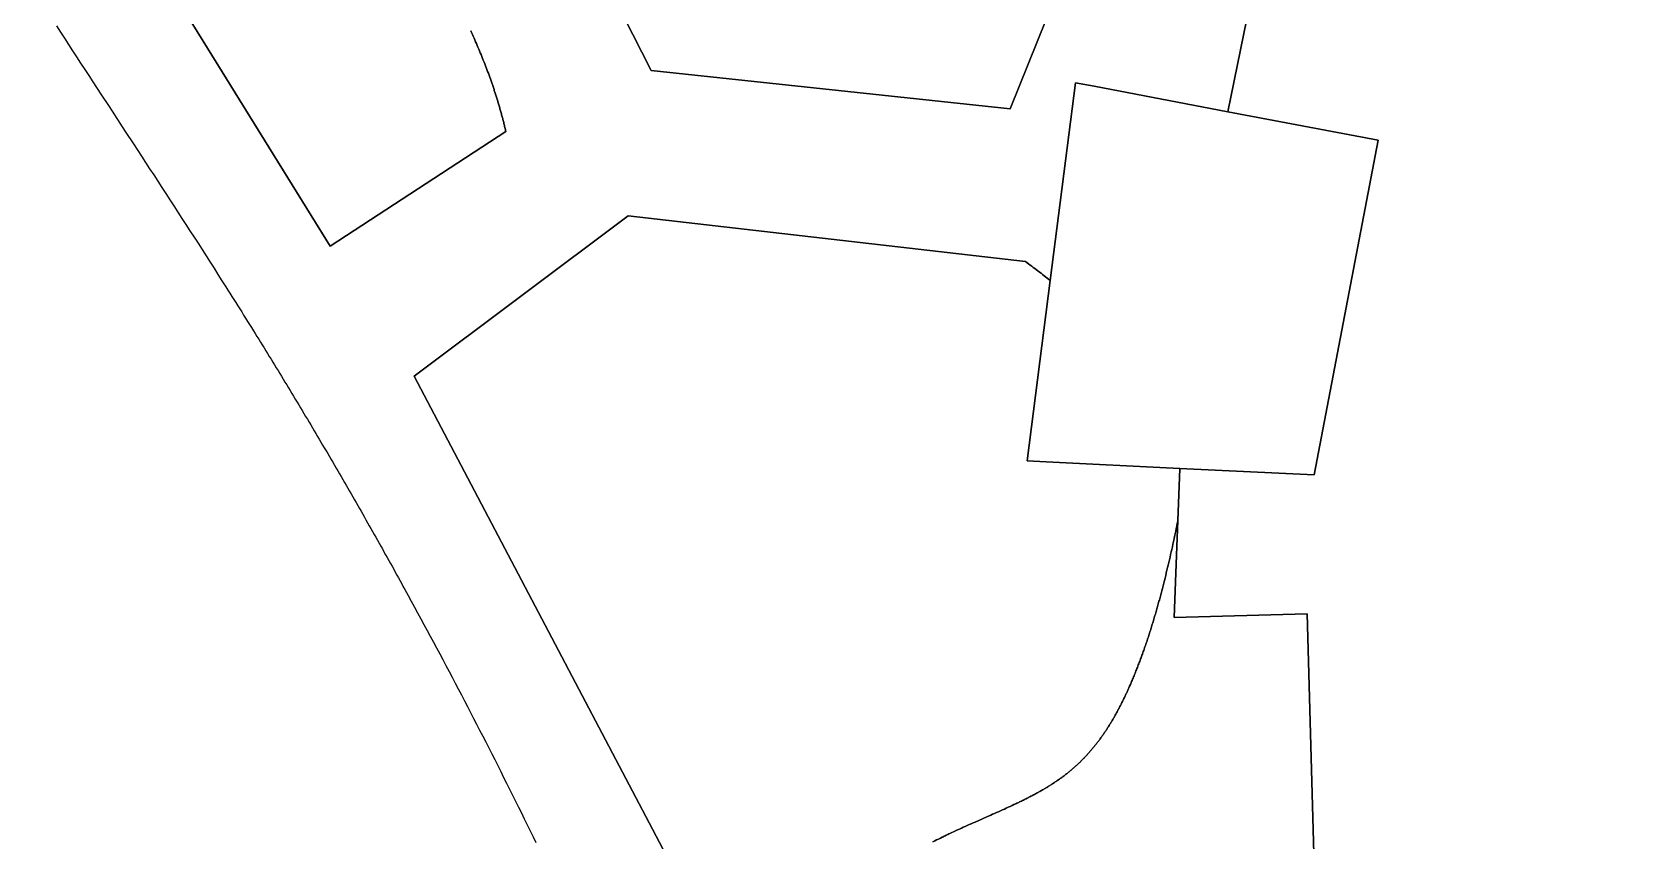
# Model space of a CAD drawing. Header units: millimetres. Extents: x -97041 to 275168, y -12500 to 263793.
# Drawn here: x -63510 to -1926, y 125159 to 156245 of the extents above; entities that cross this region are included whole.
import ezdxf

# ---------------------------------------------------------------- set-up
doc = ezdxf.new("R2010")
doc.units = ezdxf.units.MM
doc.layers.add('CLOSED_AREAS', color=7, linetype='Continuous')
doc.layers.add('REGION_HOLES', color=7, linetype='Continuous')

msp = doc.modelspace()

# ---------------------------------------------------------------- linework, layer by layer
at = {"layer": 'CLOSED_AREAS'}
for points in [[(-48233.355, 171512.889), (-39713.837, 154767.628), (-25906.341, 153298.746), (-17974.376, 172981.771)], [(-63509.733, 166518.688), (-52052.45, 148010.769), (-45295.59, 152417.416), (-45304.375, 152456.118), (-45313.25, 152494.769), (-45322.216, 152533.37), (-45331.271, 152571.921), (-45340.416, 152610.422), (-45349.65, 152648.874), (-45358.972, 152687.277), (-45368.383, 152725.631), (-45377.88, 152763.936), (-45387.465, 152802.193), (-45397.137, 152840.403), (-45406.894, 152878.564), (-45416.737, 152916.679), (-45426.666, 152954.746), (-45436.679, 152992.766), (-45446.777, 153030.74), (-45456.958, 153068.667), (-45467.223, 153106.549), (-45477.571, 153144.385), (-45488.001, 153182.175), (-45498.513, 153219.921), (-45509.107, 153257.621), (-45519.782, 153295.277), (-45530.537, 153332.889), (-45541.372, 153370.456), (-45552.288, 153407.98), (-45563.282, 153445.461), (-45574.355, 153482.898), (-45585.507, 153520.293), (-45596.736, 153557.645), (-45608.043, 153594.954), (-45619.427, 153632.222), (-45630.887, 153669.448), (-45642.423, 153706.632), (-45654.035, 153743.775), (-45665.721, 153780.878), (-45677.483, 153817.94), (-45689.318, 153854.961), (-45701.227, 153891.943), (-45713.21, 153928.884), (-45725.265, 153965.786), (-45737.393, 154002.649), (-45749.592, 154039.474), (-45761.863, 154076.259), (-45774.204, 154113.006), (-45786.616, 154149.715), (-45799.099, 154186.387), (-45811.65, 154223.021), (-45824.271, 154259.617), (-45836.96, 154296.177), (-45849.718, 154332.7), (-45862.543, 154369.187), (-45875.435, 154405.637), (-45888.395, 154442.052), (-45914.512, 154514.776), (-45940.89, 154587.359), (-45967.526, 154659.806), (-45994.417, 154732.117), (-46021.558, 154804.295), (-46048.945, 154876.342), (-46076.576, 154948.261), (-46104.446, 155020.053), (-46132.552, 155091.722), (-46160.89, 155163.269), (-46189.456, 155234.696), (-46218.247, 155306.007), (-46247.259, 155377.202), (-46276.488, 155448.285), (-46305.931, 155519.258), (-46335.584, 155590.122), (-46365.442, 155660.881), (-46395.503, 155731.536), (-46425.763, 155802.09), (-46456.219, 155872.544), (-46486.865, 155942.902), (-46517.699, 156013.166), (-46548.718, 156083.337), (-46579.916, 156153.418), (-46611.292, 156223.412), (-46642.84, 156293.32)], [(-62572.831, 156484.142), (-62417.884, 156244.886), (-62262.785, 156005.709), (-62107.544, 155766.606), (-61952.171, 155527.573), (-61796.678, 155288.604), (-61641.075, 155049.695), (-61485.372, 154810.841), (-61329.581, 154572.038), (-61173.711, 154333.279), (-60861.782, 153855.88), (-60549.669, 153378.604), (-59925.236, 152424.271), (-59613.086, 151947.137), (-59301.095, 151469.974), (-59145.185, 151231.369), (-58989.348, 150992.742), (-58833.593, 150754.088), (-58677.931, 150515.404), (-58522.373, 150276.682), (-58366.93, 150037.92), (-58211.611, 149799.112), (-58056.429, 149560.254), (-57901.393, 149321.34), (-57746.515, 149082.366), (-57591.804, 148843.327), (-57437.272, 148604.217), (-57282.93, 148365.034), (-57128.787, 148125.771), (-56974.856, 147886.423), (-56821.146, 147646.987), (-56667.668, 147407.457), (-56514.432, 147167.828), (-56361.451, 146928.095), (-56208.733, 146688.255), (-56132.477, 146568.292), (-56056.291, 146448.301), (-55980.176, 146328.28), (-55904.134, 146208.23), (-55828.166, 146088.148), (-55752.273, 145968.035), (-55676.457, 145847.891), (-55600.72, 145727.714), (-55525.061, 145607.504), (-55449.484, 145487.26), (-55373.988, 145366.982), (-55298.576, 145246.669), (-55223.249, 145126.321), (-55148.007, 145005.936), (-55072.854, 144885.515), (-54997.789, 144765.057), (-54929.865, 144655.901), (-54862.015, 144546.714), (-54794.239, 144437.496), (-54726.536, 144328.247), (-54658.908, 144218.967), (-54591.353, 144109.656), (-54523.872, 144000.314), (-54456.464, 143890.941), (-54389.13, 143781.538), (-54321.87, 143672.103), (-54254.683, 143562.638), (-54187.569, 143453.141), (-54120.529, 143343.614), (-54053.562, 143234.056), (-53986.668, 143124.468), (-53919.847, 143014.848), (-53853.1, 142905.198), (-53786.426, 142795.517), (-53719.825, 142685.805), (-53653.296, 142576.063), (-53586.841, 142466.29), (-53520.459, 142356.487), (-53454.149, 142246.653), (-53387.913, 142136.788), (-53321.749, 142026.893), (-53255.658, 141916.967), (-53189.639, 141807.01), (-53123.693, 141697.023), (-53057.82, 141587.006), (-52992.019, 141476.958), (-52926.291, 141366.88), (-52860.635, 141256.771), (-52795.051, 141146.632), (-52729.54, 141036.463), (-52664.101, 140926.263), (-52598.734, 140816.033), (-52533.44, 140705.772), (-52468.217, 140595.482), (-52403.067, 140485.161), (-52337.989, 140374.81), (-52272.982, 140264.428), (-52208.048, 140154.016), (-52143.185, 140043.575), (-52078.394, 139933.103), (-52013.675, 139822.6), (-51949.028, 139712.068), (-51884.452, 139601.506), (-51819.948, 139490.913), (-51755.516, 139380.291), (-51691.155, 139269.638), (-51626.866, 139158.956), (-51562.648, 139048.243), (-51498.501, 138937.501), (-51434.426, 138826.728), (-51370.422, 138715.926), (-51306.489, 138605.093), (-51242.628, 138494.231), (-51178.837, 138383.339), (-51115.118, 138272.417), (-51051.47, 138161.465), (-50987.892, 138050.484), (-50924.386, 137939.473), (-50860.951, 137828.432), (-50797.586, 137717.361), (-50734.292, 137606.26), (-50671.069, 137495.13), (-50607.916, 137383.97), (-50544.835, 137272.781), (-50481.823, 137161.561), (-50418.883, 137050.313), (-50356.012, 136939.034), (-50293.213, 136827.726), (-50230.483, 136716.389), (-50167.824, 136605.022), (-50105.236, 136493.625), (-50042.717, 136382.199), (-49980.269, 136270.744), (-49917.891, 136159.259), (-49855.582, 136047.745), (-49793.344, 135936.201), (-49731.176, 135824.628), (-49669.078, 135713.025), (-49607.05, 135601.394), (-49545.092, 135489.732), (-49483.203, 135378.042), (-49421.385, 135266.322), (-49359.635, 135154.573), (-49297.956, 135042.795), (-49236.346, 134930.988), (-49174.806, 134819.151), (-49051.934, 134595.391), (-48929.339, 134371.514), (-48807.022, 134147.52), (-48684.981, 133923.411), (-48563.217, 133699.186), (-48441.729, 133474.844), (-48320.517, 133250.387), (-48199.58, 133025.815), (-48078.917, 132801.127), (-47958.529, 132576.324), (-47838.416, 132351.407), (-47718.575, 132126.374), (-47599.008, 131901.227), (-47479.714, 131675.965), (-47360.693, 131450.589), (-47241.943, 131225.099), (-47123.465, 130999.495), (-47005.259, 130773.777), (-46887.323, 130547.946), (-46769.658, 130322.001), (-46652.263, 130095.943), (-46535.137, 129869.772), (-46418.281, 129643.488), (-46301.694, 129417.091), (-46185.375, 129190.582), (-46069.325, 128963.96), (-45953.542, 128737.226), (-45838.026, 128510.38), (-45722.778, 128283.422), (-45607.796, 128056.352), (-45493.08, 127829.171), (-45378.629, 127601.878), (-45264.445, 127374.474), (-45150.525, 127146.959), (-45036.869, 126919.333), (-44923.478, 126691.597), (-44810.351, 126463.749), (-44697.487, 126235.792), (-44584.886, 126007.724), (-44472.547, 125779.546), (-44360.471, 125551.259), (-44248.656, 125322.861), (-44137.103, 125094.355)], [(-37069.848, 120689.554), (-48820.908, 143016.568), (-40595.166, 149185.875), (-25318.788, 147423.216), (-25258.041, 147378.836), (-25197.526, 147334.315), (-25137.235, 147289.653), (-25077.157, 147244.85), (-25017.283, 147199.908), (-24957.605, 147154.829), (-24898.112, 147109.613), (-24838.796, 147064.261), (-24779.645, 147018.775), (-24720.652, 146973.155), (-24661.807, 146927.403), (-24603.1, 146881.52), (-24544.522, 146835.507), (-24486.064, 146789.365), (-24427.715, 146743.095), (-24369.467, 146696.698), (-23395.805, 154297.467), (-22681.512, 154161.674), (-17533.431, 153182.973), (-16804.555, 156747.119)], [(-16804.555, 156747.119), (-17533.431, 153182.973), (-11755.411, 152084.515), (-14220.594, 139223.592), (-19378.888, 139478.048), (-19460.156, 137462.237), (-19513.329, 136143.316), (-19596.599, 133749.048), (-14486.199, 133888.882), (-14196.358, 123295.99), (-14062.165, 118391.637), (-17047.045, 118288.382), (-16878.532, 112965.212), (-12176.889, 113495.357), (-9293.716, 99934.112), (-15195.966, 98287.707), (-14518.499, 95947.866), (-13723.294, 93403.818), (-9488.897, 95249.918), (-1925.778, 77902.368)], [(-28875.029, 125124.303), (-28804.006, 125160.846), (-28732.74, 125197.201), (-28661.227, 125233.363), (-28589.461, 125269.327), (-28517.438, 125305.089), (-28481.329, 125322.893), (-28445.153, 125340.644), (-28408.911, 125358.343), (-28372.601, 125375.988), (-28336.224, 125393.579), (-28299.777, 125411.116), (-28263.262, 125428.599), (-28226.68, 125446.027), (-28153.322, 125480.73), (-28079.718, 125515.238), (-28005.885, 125549.561), (-27931.837, 125583.714), (-27857.59, 125617.707), (-27783.16, 125651.553), (-27708.563, 125685.264), (-27633.813, 125718.852), (-27558.927, 125752.329), (-27483.921, 125785.708), (-27408.809, 125819.001), (-27333.607, 125852.22), (-27258.331, 125885.377), (-27107.62, 125951.553), (-26805.994, 126083.697), (-26655.329, 126149.86), (-26580.088, 126183.007), (-26504.929, 126216.213), (-26429.867, 126249.491), (-26354.918, 126282.853), (-26280.097, 126316.311), (-26205.421, 126349.878), (-26130.904, 126383.565), (-26056.563, 126417.385), (-25982.412, 126451.35), (-25908.468, 126485.472), (-25834.746, 126519.763), (-25761.262, 126554.235), (-25688.03, 126588.901), (-25651.514, 126606.31), (-25615.068, 126623.772), (-25578.692, 126641.289), (-25542.39, 126658.862), (-25506.162, 126676.492), (-25470.011, 126694.181), (-25433.94, 126711.931), (-25397.949, 126729.742), (-25362.041, 126747.618), (-25326.217, 126765.558), (-25290.481, 126783.565), (-25254.833, 126801.641), (-25219.275, 126819.785), (-25183.81, 126838.002), (-25148.439, 126856.29), (-25113.165, 126874.653), (-25077.99, 126893.092), (-25042.914, 126911.608), (-25007.941, 126930.203), (-24973.072, 126948.878), (-24938.309, 126967.635), (-24903.655, 126986.475), (-24869.11, 127005.401), (-24834.677, 127024.412), (-24800.359, 127043.512), (-24766.156, 127062.701), (-24732.071, 127081.981), (-24698.106, 127101.353), (-24664.262, 127120.819), (-24630.543, 127140.381), (-24596.948, 127160.04), (-24563.482, 127179.797), (-24530.145, 127199.655), (-24496.939, 127219.614), (-24463.867, 127239.676), (-24430.931, 127259.843), (-24398.131, 127280.116), (-24365.471, 127300.497), (-24332.952, 127320.987), (-24300.577, 127341.588), (-24268.346, 127362.301), (-24236.263, 127383.127), (-24204.328, 127404.069), (-24172.545, 127425.128), (-24140.914, 127446.305), (-24109.438, 127467.602), (-24078.119, 127489.02), (-24046.959, 127510.562), (-24015.96, 127532.227), (-23985.123, 127554.019), (-23954.451, 127575.938), (-23923.945, 127597.986), (-23893.608, 127620.164), (-23863.441, 127642.475), (-23833.447, 127664.919), (-23803.627, 127687.498), (-23773.983, 127710.213), (-23744.517, 127733.067), (-23717.487, 127754.279), (-23690.609, 127775.61), (-23663.882, 127797.059), (-23637.307, 127818.625), (-23610.882, 127840.308), (-23584.607, 127862.108), (-23558.48, 127884.023), (-23532.502, 127906.054), (-23506.67, 127928.199), (-23480.985, 127950.459), (-23455.445, 127972.833), (-23430.05, 127995.321), (-23404.8, 128017.921), (-23379.692, 128040.634), (-23354.727, 128063.459), (-23329.903, 128086.395), (-23305.22, 128109.442), (-23280.678, 128132.6), (-23256.274, 128155.868), (-23232.01, 128179.245), (-23207.882, 128202.731), (-23183.892, 128226.325), (-23160.038, 128250.028), (-23136.319, 128273.838), (-23112.735, 128297.754), (-23089.285, 128321.778), (-23065.967, 128345.907), (-23042.782, 128370.142), (-23019.728, 128394.482), (-22996.805, 128418.927), (-22974.012, 128443.475), (-22951.348, 128468.127), (-22928.812, 128492.882), (-22906.403, 128517.74), (-22884.122, 128542.699), (-22861.966, 128567.76), (-22839.935, 128592.922), (-22818.029, 128618.185), (-22796.246, 128643.548), (-22774.586, 128669.01), (-22753.048, 128694.571), (-22731.631, 128720.231), (-22710.335, 128745.989), (-22689.158, 128771.844), (-22668.1, 128797.797), (-22647.16, 128823.846), (-22626.338, 128849.991), (-22605.632, 128876.232), (-22585.041, 128902.568), (-22564.566, 128928.999), (-22544.205, 128955.523), (-22523.957, 128982.141), (-22503.821, 129008.853), (-22483.798, 129035.656), (-22463.885, 129062.552), (-22444.083, 129089.54), (-22424.39, 129116.619), (-22404.805, 129143.788), (-22385.329, 129171.048), (-22365.959, 129198.397), (-22346.696, 129225.835), (-22327.538, 129253.362), (-22308.485, 129280.977), (-22289.536, 129308.68), (-22270.69, 129336.47), (-22251.946, 129364.346), (-22233.304, 129392.309), (-22214.763, 129420.357), (-22196.322, 129448.491), (-22177.979, 129476.709), (-22159.736, 129505.011), (-22141.59, 129533.397), (-22123.54, 129561.867), (-22105.587, 129590.419), (-22087.729, 129619.053), (-22069.966, 129647.769), (-22052.296, 129676.566), (-22034.719, 129705.444), (-22017.234, 129734.402), (-21999.841, 129763.439), (-21982.538, 129792.556), (-21965.325, 129821.752), (-21948.201, 129851.026), (-21931.165, 129880.377), (-21914.216, 129909.806), (-21897.355, 129939.312), (-21880.579, 129968.894), (-21863.888, 129998.551), (-21847.281, 130028.284), (-21830.758, 130058.092), (-21814.317, 130087.974), (-21797.958, 130117.93), (-21781.681, 130147.958), (-21765.484, 130178.06), (-21749.366, 130208.234), (-21733.327, 130238.48), (-21717.366, 130268.797), (-21701.483, 130299.185), (-21685.675, 130329.643), (-21669.944, 130360.171), (-21654.287, 130390.768), (-21638.704, 130421.435), (-21623.195, 130452.169), (-21607.758, 130482.971), (-21592.392, 130513.841), (-21577.098, 130544.777), (-21561.873, 130575.78), (-21546.718, 130606.849), (-21531.632, 130637.982), (-21516.613, 130669.181), (-21501.661, 130700.444), (-21486.776, 130731.771), (-21471.956, 130763.162), (-21457.2, 130794.615), (-21442.508, 130826.13), (-21427.88, 130857.708), (-21413.313, 130889.347), (-21398.808, 130921.046), (-21384.364, 130952.806), (-21369.98, 130984.626), (-21355.655, 131016.506), (-21341.388, 131048.444), (-21327.178, 131080.441), (-21313.026, 131112.495), (-21284.888, 131176.776), (-21256.967, 131241.283), (-21237.796, 131285.992), (-21218.725, 131330.807), (-21199.754, 131375.726), (-21180.882, 131420.747), (-21162.11, 131465.87), (-21143.436, 131511.094), (-21124.86, 131556.417), (-21106.382, 131601.839), (-21088.001, 131647.359), (-21069.717, 131692.975), (-21051.529, 131738.686), (-21033.436, 131784.493), (-21015.439, 131830.392), (-20997.537, 131876.384), (-20979.73, 131922.468), (-20962.016, 131968.641), (-20944.396, 132014.904), (-20926.869, 132061.255), (-20909.434, 132107.694), (-20892.091, 132154.219), (-20874.84, 132200.828), (-20857.68, 132247.522), (-20840.611, 132294.299), (-20823.632, 132341.158), (-20806.742, 132388.098), (-20789.942, 132435.118), (-20773.23, 132482.217), (-20756.607, 132529.394), (-20740.072, 132576.647), (-20723.624, 132623.976), (-20707.263, 132671.381), (-20690.989, 132718.858), (-20674.8, 132766.409), (-20658.697, 132814.031), (-20642.679, 132861.724), (-20626.746, 132909.486), (-20610.897, 132957.317), (-20595.131, 133005.216), (-20579.449, 133053.181), (-20563.849, 133101.211), (-20548.332, 133149.306), (-20532.896, 133197.464), (-20517.542, 133245.684), (-20502.268, 133293.966), (-20487.075, 133342.308), (-20471.962, 133390.709), (-20456.928, 133439.169), (-20441.973, 133487.685), (-20427.097, 133536.258), (-20412.299, 133584.885), (-20397.578, 133633.567), (-20382.935, 133682.301), (-20368.368, 133731.088), (-20353.877, 133779.926), (-20339.462, 133828.813), (-20325.123, 133877.749), (-20310.858, 133926.733), (-20296.667, 133975.764), (-20282.55, 134024.84), (-20268.507, 134073.961), (-20254.537, 134123.126), (-20240.639, 134172.333), (-20226.813, 134221.582), (-20213.058, 134270.872), (-20199.375, 134320.201), (-20185.762, 134369.568), (-20172.219, 134418.973), (-20158.746, 134468.414), (-20145.342, 134517.891), (-20132.006, 134567.402), (-20105.54, 134666.522), (-20079.343, 134765.768), (-20053.412, 134865.13), (-20027.742, 134964.6), (-20002.331, 135064.17), (-19977.173, 135163.831), (-19952.266, 135263.576), (-19927.607, 135363.396), (-19903.19, 135463.282), (-19879.012, 135563.227), (-19855.071, 135663.222), (-19831.361, 135763.259), (-19807.879, 135863.329), (-19784.622, 135963.425), (-19761.585, 136063.537), (-19738.766, 136163.658), (-19716.159, 136263.779), (-19693.762, 136363.893), (-19671.571, 136463.989), (-19649.582, 136564.062), (-19627.792, 136664.101), (-19606.195, 136764.1), (-19584.79, 136864.048), (-19563.572, 136963.939), (-19542.537, 137063.764), (-19521.682, 137163.515), (-19501.002, 137263.182), (-19480.495, 137362.759), (-19460.156, 137462.237), (-19378.888, 139478.048), (-24516.478, 139731.483), (-25257.034, 139768.021), (-24369.467, 146696.698), (-24427.715, 146743.095), (-24486.064, 146789.365), (-24544.522, 146835.507), (-24603.1, 146881.52), (-24661.807, 146927.403), (-24720.652, 146973.155), (-24779.645, 147018.775), (-24838.796, 147064.261), (-24898.112, 147109.613), (-24957.605, 147154.829), (-25017.283, 147199.908), (-25077.157, 147244.85), (-25137.235, 147289.653), (-25197.526, 147334.315), (-25258.041, 147378.836), (-25318.788, 147423.216), (-40595.166, 149185.875), (-48820.908, 143016.568), (-37069.848, 120689.554)], [(-14196.358, 123295.99), (-14486.199, 133888.882), (-19596.599, 133749.048), (-19513.329, 136143.316), (-19460.156, 137462.237), (-19480.495, 137362.759), (-19501.002, 137263.182), (-19521.682, 137163.515), (-19542.537, 137063.764), (-19563.572, 136963.939), (-19584.79, 136864.048), (-19606.195, 136764.1), (-19627.792, 136664.101), (-19649.582, 136564.062), (-19671.571, 136463.989), (-19693.762, 136363.893), (-19716.159, 136263.779), (-19738.766, 136163.658), (-19761.585, 136063.537), (-19784.622, 135963.425), (-19807.879, 135863.329), (-19831.361, 135763.259), (-19855.071, 135663.222), (-19879.012, 135563.227), (-19903.19, 135463.282), (-19927.607, 135363.396), (-19952.266, 135263.576), (-19977.173, 135163.831), (-20002.331, 135064.17), (-20027.742, 134964.6), (-20053.412, 134865.13), (-20079.343, 134765.768), (-20105.54, 134666.522), (-20132.006, 134567.402), (-20145.342, 134517.891), (-20158.746, 134468.414), (-20172.219, 134418.973), (-20185.762, 134369.568), (-20199.375, 134320.201), (-20213.058, 134270.872), (-20226.813, 134221.582), (-20240.639, 134172.333), (-20254.537, 134123.126), (-20268.507, 134073.961), (-20282.55, 134024.84), (-20296.667, 133975.764), (-20310.858, 133926.733), (-20325.123, 133877.749), (-20339.462, 133828.813), (-20353.877, 133779.926), (-20368.368, 133731.088), (-20382.935, 133682.301), (-20397.578, 133633.567), (-20412.299, 133584.885), (-20427.097, 133536.258), (-20441.973, 133487.685), (-20456.928, 133439.169), (-20471.962, 133390.709), (-20487.075, 133342.308), (-20502.268, 133293.966), (-20517.542, 133245.684), (-20532.896, 133197.464), (-20548.332, 133149.306), (-20563.849, 133101.211), (-20579.449, 133053.181), (-20595.131, 133005.216), (-20610.897, 132957.317), (-20626.746, 132909.486), (-20642.679, 132861.724), (-20658.697, 132814.031), (-20674.8, 132766.409), (-20690.989, 132718.858), (-20707.263, 132671.381), (-20723.624, 132623.976), (-20740.072, 132576.647), (-20756.607, 132529.394), (-20773.23, 132482.217), (-20789.942, 132435.118), (-20806.742, 132388.098), (-20823.632, 132341.158), (-20840.611, 132294.299), (-20857.68, 132247.522), (-20874.84, 132200.828), (-20892.091, 132154.219), (-20909.434, 132107.694), (-20926.869, 132061.255), (-20944.396, 132014.904), (-20962.016, 131968.641), (-20979.73, 131922.468), (-20997.537, 131876.384), (-21015.439, 131830.392), (-21033.436, 131784.493), (-21051.529, 131738.686), (-21069.717, 131692.975), (-21088.001, 131647.359), (-21106.382, 131601.839), (-21124.86, 131556.417), (-21143.436, 131511.094), (-21162.11, 131465.87), (-21180.882, 131420.747), (-21199.754, 131375.726), (-21218.725, 131330.807), (-21237.796, 131285.992), (-21256.967, 131241.283), (-21284.888, 131176.776), (-21313.026, 131112.495), (-21327.178, 131080.441), (-21341.388, 131048.444), (-21355.655, 131016.506), (-21369.98, 130984.626), (-21384.364, 130952.806), (-21398.808, 130921.046), (-21413.313, 130889.347), (-21427.88, 130857.708), (-21442.508, 130826.13), (-21457.2, 130794.615), (-21471.956, 130763.162), (-21486.776, 130731.771), (-21501.661, 130700.444), (-21516.613, 130669.181), (-21531.632, 130637.982), (-21546.718, 130606.849), (-21561.873, 130575.78), (-21577.098, 130544.777), (-21592.392, 130513.841), (-21607.758, 130482.971), (-21623.195, 130452.169), (-21638.704, 130421.435), (-21654.287, 130390.768), (-21669.944, 130360.171), (-21685.675, 130329.643), (-21701.483, 130299.185), (-21717.366, 130268.797), (-21733.327, 130238.48), (-21749.366, 130208.234), (-21765.484, 130178.06), (-21781.681, 130147.958), (-21797.958, 130117.93), (-21814.317, 130087.974), (-21830.758, 130058.092), (-21847.281, 130028.284), (-21863.888, 129998.551), (-21880.579, 129968.894), (-21897.355, 129939.312), (-21914.216, 129909.806), (-21931.165, 129880.377), (-21948.201, 129851.026), (-21965.325, 129821.752), (-21982.538, 129792.556), (-21999.841, 129763.439), (-22017.234, 129734.402), (-22034.719, 129705.444), (-22052.296, 129676.566), (-22069.966, 129647.769), (-22087.729, 129619.053), (-22105.587, 129590.419), (-22123.54, 129561.867), (-22141.59, 129533.397), (-22159.736, 129505.011), (-22177.979, 129476.709), (-22196.322, 129448.491), (-22214.763, 129420.357), (-22233.304, 129392.309), (-22251.946, 129364.346), (-22270.69, 129336.47), (-22289.536, 129308.68), (-22308.485, 129280.977), (-22327.538, 129253.362), (-22346.696, 129225.835), (-22365.959, 129198.397), (-22385.329, 129171.048), (-22404.805, 129143.788), (-22424.39, 129116.619), (-22444.083, 129089.54), (-22463.885, 129062.552), (-22483.798, 129035.656), (-22503.821, 129008.853), (-22523.957, 128982.141), (-22544.205, 128955.523), (-22564.566, 128928.999), (-22585.041, 128902.568), (-22605.632, 128876.232), (-22626.338, 128849.991), (-22647.16, 128823.846), (-22668.1, 128797.797), (-22689.158, 128771.844), (-22710.335, 128745.989), (-22731.631, 128720.231), (-22753.048, 128694.571), (-22774.586, 128669.01), (-22796.246, 128643.548), (-22818.029, 128618.185), (-22839.935, 128592.922), (-22861.966, 128567.76), (-22884.122, 128542.699), (-22906.403, 128517.74), (-22928.812, 128492.882), (-22951.348, 128468.127), (-22974.012, 128443.475), (-22996.805, 128418.927), (-23019.728, 128394.482), (-23042.782, 128370.142), (-23065.967, 128345.907), (-23089.285, 128321.778), (-23112.735, 128297.754), (-23136.319, 128273.838), (-23160.038, 128250.028), (-23183.892, 128226.325), (-23207.882, 128202.731), (-23232.01, 128179.245), (-23256.274, 128155.868), (-23280.678, 128132.6), (-23305.22, 128109.442), (-23329.903, 128086.395), (-23354.727, 128063.459), (-23379.692, 128040.634), (-23404.8, 128017.921), (-23430.05, 127995.321), (-23455.445, 127972.833), (-23480.985, 127950.459), (-23506.67, 127928.199), (-23532.502, 127906.054), (-23558.48, 127884.023), (-23584.607, 127862.108), (-23610.882, 127840.308), (-23637.307, 127818.625), (-23663.882, 127797.059), (-23690.609, 127775.61), (-23717.487, 127754.279), (-23744.517, 127733.067), (-23773.983, 127710.213), (-23803.627, 127687.498), (-23833.447, 127664.919), (-23863.441, 127642.475), (-23893.608, 127620.164), (-23923.945, 127597.986), (-23954.451, 127575.938), (-23985.123, 127554.019), (-24015.96, 127532.227), (-24046.959, 127510.562), (-24078.119, 127489.02), (-24109.438, 127467.602), (-24140.914, 127446.305), (-24172.545, 127425.128), (-24204.328, 127404.069), (-24236.263, 127383.127), (-24268.346, 127362.301), (-24300.577, 127341.588), (-24332.952, 127320.987), (-24365.471, 127300.497), (-24398.131, 127280.116), (-24430.931, 127259.843), (-24463.867, 127239.676), (-24496.939, 127219.614), (-24530.145, 127199.655), (-24563.482, 127179.797), (-24596.948, 127160.04), (-24630.543, 127140.381), (-24664.262, 127120.819), (-24698.106, 127101.353), (-24732.071, 127081.981), (-24766.156, 127062.701), (-24800.359, 127043.512), (-24834.677, 127024.412), (-24869.11, 127005.401), (-24903.655, 126986.475), (-24938.309, 126967.635), (-24973.072, 126948.878), (-25007.941, 126930.203), (-25042.914, 126911.608), (-25077.99, 126893.092), (-25113.165, 126874.653), (-25148.439, 126856.29), (-25183.81, 126838.002), (-25219.275, 126819.785), (-25254.833, 126801.641), (-25290.481, 126783.565), (-25326.217, 126765.558), (-25362.041, 126747.618), (-25397.949, 126729.742), (-25433.94, 126711.931), (-25470.011, 126694.181), (-25506.162, 126676.492), (-25542.39, 126658.862), (-25578.692, 126641.289), (-25615.068, 126623.772), (-25651.514, 126606.31), (-25688.03, 126588.901), (-25761.262, 126554.235), (-25834.746, 126519.763), (-25908.468, 126485.472), (-25982.412, 126451.35), (-26056.563, 126417.385), (-26130.904, 126383.565), (-26205.421, 126349.878), (-26280.097, 126316.311), (-26354.918, 126282.853), (-26429.867, 126249.491), (-26504.929, 126216.213), (-26580.088, 126183.007), (-26655.329, 126149.86), (-26805.994, 126083.697), (-27107.62, 125951.553), (-27258.331, 125885.377), (-27333.607, 125852.22), (-27408.809, 125819.001), (-27483.921, 125785.708), (-27558.927, 125752.329), (-27633.813, 125718.852), (-27708.563, 125685.264), (-27783.16, 125651.553), (-27857.59, 125617.707), (-27931.837, 125583.714), (-28005.885, 125549.561), (-28079.718, 125515.238), (-28153.322, 125480.73), (-28226.68, 125446.027), (-28263.262, 125428.599), (-28299.777, 125411.116), (-28336.224, 125393.579), (-28372.601, 125375.988), (-28408.911, 125358.343), (-28445.153, 125340.644), (-28481.329, 125322.893), (-28517.438, 125305.089), (-28589.461, 125269.327), (-28661.227, 125233.363), (-28732.74, 125197.201), (-28804.006, 125160.846), (-28875.029, 125124.303)]]:
    msp.add_lwpolyline(points, dxfattribs=at)
msp.add_lwpolyline([(-23395.805, 154297.467), (-24369.467, 146696.698), (-25257.034, 139768.021), (-24516.478, 139731.483), (-19378.888, 139478.048), (-14220.594, 139223.592), (-11755.411, 152084.515), (-17533.431, 153182.973), (-22681.512, 154161.674)], close=True, dxfattribs=at)
at = {"layer": 'REGION_HOLES'}
for points in [[(-17974.376, 172981.771), (-25906.341, 153298.746), (-39713.837, 154767.628), (-48233.355, 171512.889)], [(-46642.84, 156293.32), (-46611.292, 156223.412), (-46579.916, 156153.418), (-46548.718, 156083.337), (-46517.699, 156013.166), (-46486.865, 155942.902), (-46456.219, 155872.544), (-46425.763, 155802.09), (-46395.503, 155731.536), (-46365.442, 155660.881), (-46335.584, 155590.122), (-46305.931, 155519.258), (-46276.488, 155448.285), (-46247.259, 155377.202), (-46218.247, 155306.007), (-46189.456, 155234.696), (-46160.89, 155163.269), (-46132.552, 155091.722), (-46104.446, 155020.053), (-46076.576, 154948.261), (-46048.945, 154876.342), (-46021.558, 154804.295), (-45994.417, 154732.117), (-45967.526, 154659.806), (-45940.89, 154587.359), (-45914.512, 154514.776), (-45888.395, 154442.052), (-45875.435, 154405.637), (-45862.543, 154369.187), (-45849.718, 154332.7), (-45836.96, 154296.177), (-45824.271, 154259.617), (-45811.65, 154223.021), (-45799.099, 154186.387), (-45786.616, 154149.715), (-45774.204, 154113.006), (-45761.863, 154076.259), (-45749.592, 154039.474), (-45737.393, 154002.649), (-45725.265, 153965.786), (-45713.21, 153928.884), (-45701.227, 153891.943), (-45689.318, 153854.961), (-45677.483, 153817.94), (-45665.721, 153780.878), (-45654.035, 153743.775), (-45642.423, 153706.632), (-45630.887, 153669.448), (-45619.427, 153632.222), (-45608.043, 153594.954), (-45596.736, 153557.645), (-45585.507, 153520.293), (-45574.355, 153482.898), (-45563.282, 153445.461), (-45552.288, 153407.98), (-45541.372, 153370.456), (-45530.537, 153332.889), (-45519.782, 153295.277), (-45509.107, 153257.621), (-45498.513, 153219.921), (-45488.001, 153182.175), (-45477.571, 153144.385), (-45467.223, 153106.549), (-45456.958, 153068.667), (-45446.777, 153030.74), (-45436.679, 152992.766), (-45426.666, 152954.746), (-45416.737, 152916.679), (-45406.894, 152878.564), (-45397.137, 152840.403), (-45387.465, 152802.193), (-45377.88, 152763.936), (-45368.383, 152725.631), (-45358.972, 152687.277), (-45349.65, 152648.874), (-45340.416, 152610.422), (-45331.271, 152571.921), (-45322.216, 152533.37), (-45313.25, 152494.769), (-45304.375, 152456.118), (-45295.59, 152417.416), (-52052.45, 148010.769), (-63509.733, 166518.688)]]:
    msp.add_lwpolyline(points, dxfattribs=at)

doc.saveas('drawing.dxf')
